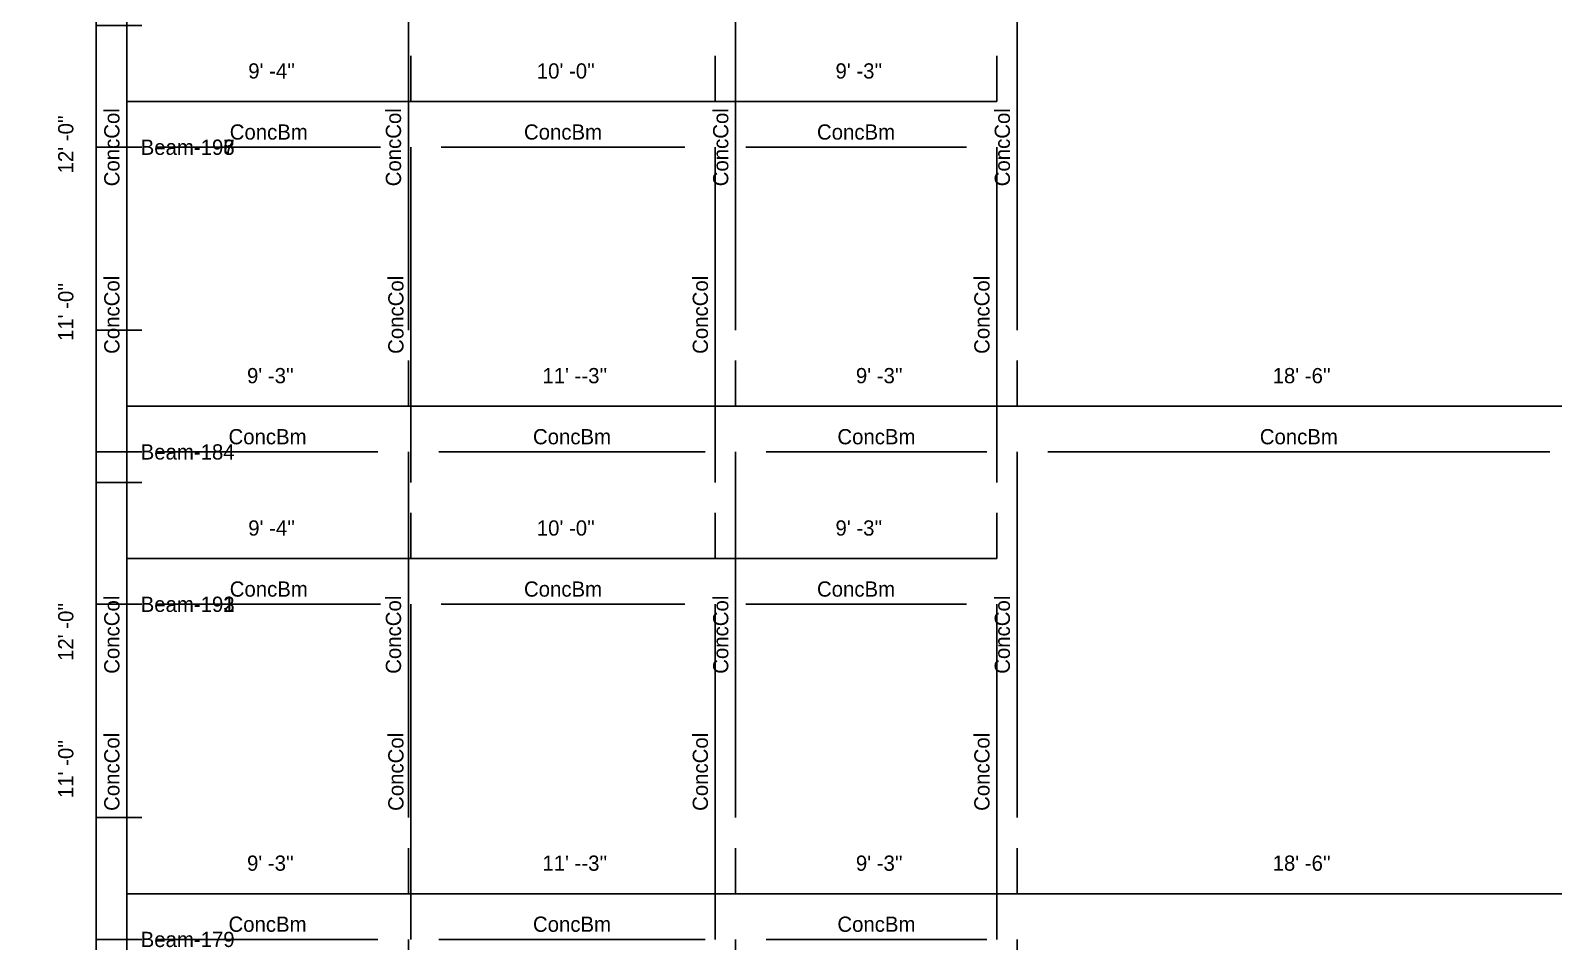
# Model space of a CAD drawing. Extents: x -38 to 2998, y -195 to 11529.
# Drawn here: x -38 to 562, y 6527 to 6886 of the extents above; entities that cross this region are included whole.
import ezdxf
from ezdxf.enums import TextEntityAlignment as Align

# ---------------------------------------------------------------- set-up
doc = ezdxf.new("R2010")
doc.units = 0
doc.header["$MEASUREMENT"] = 0
doc.layers.get('0').update_dxf_attribs({"linetype": 'CONTINUOUS'})
for name, color, linetype in [('CENTERLINES', 7, 'CONTINUOUS'), ('DIMENSIONS', 4, 'CONTINUOUS'), ('TEXT', 5, 'CONTINUOUS')]:
    doc.layers.add(name, color=color, linetype=linetype)
doc.dimstyles.get("Standard").update_dxf_attribs({"dimtxt": 0.18, "dimasz": 0.18, "dimexe": 0.18, "dimexo": 0.0625, "dimgap": 0.09, "dimtad": 0, "dimtih": 1, "dimtoh": 1, "dimdec": 4, "dimzin": 0, "dimtxsty": 'STANDARD', "dimcen": 0.09, "dimazin": 3, "dimtfac": 1, "dimtdec": 4, "dimtofl": 0, "dimtmove": 0, "dimatfit": 3, "dimtolj": 1, "dimtzin": 0})

# ---------------------------------------------------------------- blocks, each defined once
blk = doc.blocks.new('*D7909')
at = {"color": 1, "linetype": 'BYBLOCK'}
for points in [[(-8.29, 6524.29), (-7.23, 6523.23), (-16.77, 6532.77), (-15.71, 6531.71)], [(-8.29, 6380.29), (-7.23, 6379.23), (-16.77, 6388.77), (-15.71, 6387.71)]]:
    blk.add_solid(points, dxfattribs=at)
at = {"layer": 'DIMENSIONS', "color": 9, "linetype": 'BYBLOCK'}
for p, q in [((-12, 6528), (6, 6528)), ((-12, 6384), (6, 6384))]:
    blk.add_line(p, q, dxfattribs=at)
at = {"layer": 'DIMENSIONS', "color": 0, "linetype": 'BYBLOCK'}
blk.add_line((-12, 6384), (-12, 6528), dxfattribs=at)
at = {"layer": 'DIMENSIONS', "color": 0, "linetype": 'BYBLOCK', "insert": (-24, 6456), "char_height": 6, "attachment_point": 5, "rotation": 90}
blk.add_mtext("\\A1; 12' -0''", dxfattribs=at)
blk = doc.blocks.new('*D7910')
at = {"color": 1, "linetype": 'BYBLOCK'}
for points in [[(4.77, 6550.77), (3.71, 6549.71), (-3.71, 6542.29), (-4.77, 6541.23)], [(115.77, 6550.77), (114.71, 6549.71), (107.29, 6542.29), (106.23, 6541.23)]]:
    blk.add_solid(points, dxfattribs=at)
at = {"layer": 'DIMENSIONS', "color": 9, "linetype": 'BYBLOCK'}
for p, q in [((0, 6546), (0, 6564)), ((111, 6546), (111, 6564))]:
    blk.add_line(p, q, dxfattribs=at)
at = {"layer": 'DIMENSIONS', "color": 0, "linetype": 'BYBLOCK'}
blk.add_line((0, 6546), (111, 6546), dxfattribs=at)
at = {"layer": 'DIMENSIONS', "color": 0, "linetype": 'BYBLOCK', "insert": (55.5, 6558), "char_height": 6, "attachment_point": 5}
blk.add_mtext("\\A1; 9' -3''", dxfattribs=at)
blk = doc.blocks.new('*D7911')
at = {"color": 1, "linetype": 'BYBLOCK'}
for points in [[(115.77, 6550.77), (114.71, 6549.71), (107.29, 6542.29), (106.23, 6541.23)], [(244.77, 6550.77), (243.71, 6549.71), (236.29, 6542.29), (235.23, 6541.23)]]:
    blk.add_solid(points, dxfattribs=at)
at = {"layer": 'DIMENSIONS', "color": 9, "linetype": 'BYBLOCK'}
for p, q in [((111, 6546), (111, 6564)), ((240, 6546), (240, 6564))]:
    blk.add_line(p, q, dxfattribs=at)
at = {"layer": 'DIMENSIONS', "color": 0, "linetype": 'BYBLOCK'}
blk.add_line((111, 6546), (240, 6546), dxfattribs=at)
at = {"layer": 'DIMENSIONS', "color": 0, "linetype": 'BYBLOCK', "insert": (175.5, 6558), "char_height": 6, "attachment_point": 5}
blk.add_mtext("\\A1; 11' --3''", dxfattribs=at)
blk = doc.blocks.new('*D7912')
at = {"color": 1, "linetype": 'BYBLOCK'}
for points in [[(244.77, 6550.77), (243.71, 6549.71), (236.29, 6542.29), (235.23, 6541.23)], [(355.77, 6550.77), (354.71, 6549.71), (347.29, 6542.29), (346.23, 6541.23)]]:
    blk.add_solid(points, dxfattribs=at)
at = {"layer": 'DIMENSIONS', "color": 9, "linetype": 'BYBLOCK'}
for p, q in [((240, 6546), (240, 6564)), ((351, 6546), (351, 6564))]:
    blk.add_line(p, q, dxfattribs=at)
at = {"layer": 'DIMENSIONS', "color": 0, "linetype": 'BYBLOCK'}
blk.add_line((240, 6546), (351, 6546), dxfattribs=at)
at = {"layer": 'DIMENSIONS', "color": 0, "linetype": 'BYBLOCK', "insert": (295.5, 6558), "char_height": 6, "attachment_point": 5}
blk.add_mtext("\\A1; 9' -3''", dxfattribs=at)
blk = doc.blocks.new('*D7913')
at = {"color": 1, "linetype": 'BYBLOCK'}
for points in [[(355.77, 6550.77), (354.71, 6549.71), (347.29, 6542.29), (346.23, 6541.23)], [(577.77, 6550.77), (576.71, 6549.71), (569.29, 6542.29), (568.23, 6541.23)]]:
    blk.add_solid(points, dxfattribs=at)
at = {"layer": 'DIMENSIONS', "color": 9, "linetype": 'BYBLOCK'}
for p, q in [((351, 6546), (351, 6564)), ((573, 6546), (573, 6564))]:
    blk.add_line(p, q, dxfattribs=at)
at = {"layer": 'DIMENSIONS', "color": 0, "linetype": 'BYBLOCK'}
blk.add_line((351, 6546), (573, 6546), dxfattribs=at)
at = {"layer": 'DIMENSIONS', "color": 0, "linetype": 'BYBLOCK', "insert": (462, 6558), "char_height": 6, "attachment_point": 5}
blk.add_mtext("\\A1; 18' -6''", dxfattribs=at)
blk = doc.blocks.new('*D7925')
at = {"color": 1, "linetype": 'BYBLOCK'}
for points in [[(-8.29, 6716.29), (-7.23, 6715.23), (-16.77, 6724.77), (-15.71, 6723.71)], [(-8.29, 6572.29), (-7.23, 6571.23), (-16.77, 6580.77), (-15.71, 6579.71)]]:
    blk.add_solid(points, dxfattribs=at)
at = {"layer": 'DIMENSIONS', "color": 9, "linetype": 'BYBLOCK'}
for p, q in [((-12, 6720), (6, 6720)), ((-12, 6576), (6, 6576))]:
    blk.add_line(p, q, dxfattribs=at)
at = {"layer": 'DIMENSIONS', "color": 0, "linetype": 'BYBLOCK'}
blk.add_line((-12, 6576), (-12, 6720), dxfattribs=at)
at = {"layer": 'DIMENSIONS', "color": 0, "linetype": 'BYBLOCK', "insert": (-24, 6648), "char_height": 6, "attachment_point": 5, "rotation": 90}
blk.add_mtext("\\A1; 12' -0''", dxfattribs=at)
blk = doc.blocks.new('*D7926')
at = {"color": 1, "linetype": 'BYBLOCK'}
for points in [[(4.77, 6742.77), (3.71, 6741.71), (-3.71, 6734.29), (-4.77, 6733.23)], [(115.77, 6742.77), (114.71, 6741.71), (107.29, 6734.29), (106.23, 6733.23)]]:
    blk.add_solid(points, dxfattribs=at)
at = {"layer": 'DIMENSIONS', "color": 9, "linetype": 'BYBLOCK'}
for p, q in [((0, 6738), (0, 6756)), ((111, 6738), (111, 6756))]:
    blk.add_line(p, q, dxfattribs=at)
at = {"layer": 'DIMENSIONS', "color": 0, "linetype": 'BYBLOCK'}
blk.add_line((0, 6738), (111, 6738), dxfattribs=at)
at = {"layer": 'DIMENSIONS', "color": 0, "linetype": 'BYBLOCK', "insert": (55.5, 6750), "char_height": 6, "attachment_point": 5}
blk.add_mtext("\\A1; 9' -3''", dxfattribs=at)
blk = doc.blocks.new('*D7927')
at = {"color": 1, "linetype": 'BYBLOCK'}
for points in [[(115.77, 6742.77), (114.71, 6741.71), (107.29, 6734.29), (106.23, 6733.23)], [(244.77, 6742.77), (243.71, 6741.71), (236.29, 6734.29), (235.23, 6733.23)]]:
    blk.add_solid(points, dxfattribs=at)
at = {"layer": 'DIMENSIONS', "color": 9, "linetype": 'BYBLOCK'}
for p, q in [((111, 6738), (111, 6756)), ((240, 6738), (240, 6756))]:
    blk.add_line(p, q, dxfattribs=at)
at = {"layer": 'DIMENSIONS', "color": 0, "linetype": 'BYBLOCK'}
blk.add_line((111, 6738), (240, 6738), dxfattribs=at)
at = {"layer": 'DIMENSIONS', "color": 0, "linetype": 'BYBLOCK', "insert": (175.5, 6750), "char_height": 6, "attachment_point": 5}
blk.add_mtext("\\A1; 11' --3''", dxfattribs=at)
blk = doc.blocks.new('*D7928')
at = {"color": 1, "linetype": 'BYBLOCK'}
for points in [[(244.77, 6742.77), (243.71, 6741.71), (236.29, 6734.29), (235.23, 6733.23)], [(355.77, 6742.77), (354.71, 6741.71), (347.29, 6734.29), (346.23, 6733.23)]]:
    blk.add_solid(points, dxfattribs=at)
at = {"layer": 'DIMENSIONS', "color": 9, "linetype": 'BYBLOCK'}
for p, q in [((240, 6738), (240, 6756)), ((351, 6738), (351, 6756))]:
    blk.add_line(p, q, dxfattribs=at)
at = {"layer": 'DIMENSIONS', "color": 0, "linetype": 'BYBLOCK'}
blk.add_line((240, 6738), (351, 6738), dxfattribs=at)
at = {"layer": 'DIMENSIONS', "color": 0, "linetype": 'BYBLOCK', "insert": (295.5, 6750), "char_height": 6, "attachment_point": 5}
blk.add_mtext("\\A1; 9' -3''", dxfattribs=at)
blk = doc.blocks.new('*D7929')
at = {"color": 1, "linetype": 'BYBLOCK'}
for points in [[(355.77, 6742.77), (354.71, 6741.71), (347.29, 6734.29), (346.23, 6733.23)], [(577.77, 6742.77), (576.71, 6741.71), (569.29, 6734.29), (568.23, 6733.23)]]:
    blk.add_solid(points, dxfattribs=at)
at = {"layer": 'DIMENSIONS', "color": 9, "linetype": 'BYBLOCK'}
for p, q in [((351, 6738), (351, 6756)), ((573, 6738), (573, 6756))]:
    blk.add_line(p, q, dxfattribs=at)
at = {"layer": 'DIMENSIONS', "color": 0, "linetype": 'BYBLOCK'}
blk.add_line((351, 6738), (573, 6738), dxfattribs=at)
at = {"layer": 'DIMENSIONS', "color": 0, "linetype": 'BYBLOCK', "insert": (462, 6750), "char_height": 6, "attachment_point": 5}
blk.add_mtext("\\A1; 18' -6''", dxfattribs=at)
blk = doc.blocks.new('*D7941')
at = {"color": 1, "linetype": 'BYBLOCK'}
for points in [[(-8.29, 6908.29), (-7.23, 6907.23), (-16.77, 6916.77), (-15.71, 6915.71)], [(-8.29, 6764.29), (-7.23, 6763.23), (-16.77, 6772.77), (-15.71, 6771.71)]]:
    blk.add_solid(points, dxfattribs=at)
at = {"layer": 'DIMENSIONS', "color": 9, "linetype": 'BYBLOCK'}
for p, q in [((-12, 6912), (6, 6912)), ((-12, 6768), (6, 6768))]:
    blk.add_line(p, q, dxfattribs=at)
at = {"layer": 'DIMENSIONS', "color": 0, "linetype": 'BYBLOCK'}
blk.add_line((-12, 6768), (-12, 6912), dxfattribs=at)
at = {"layer": 'DIMENSIONS', "color": 0, "linetype": 'BYBLOCK', "insert": (-24, 6840), "char_height": 6, "attachment_point": 5, "rotation": 90}
blk.add_mtext("\\A1; 12' -0''", dxfattribs=at)
blk = doc.blocks.new('*D8415')
at = {"color": 1, "linetype": 'BYBLOCK'}
for points in [[(-8.29, 6656.29), (-7.23, 6655.23), (-16.77, 6664.77), (-15.71, 6663.71)], [(-8.29, 6524.29), (-7.23, 6523.23), (-16.77, 6532.77), (-15.71, 6531.71)]]:
    blk.add_solid(points, dxfattribs=at)
at = {"layer": 'DIMENSIONS', "color": 9, "linetype": 'BYBLOCK'}
for p, q in [((-12, 6660), (6, 6660)), ((-12, 6528), (6, 6528))]:
    blk.add_line(p, q, dxfattribs=at)
at = {"layer": 'DIMENSIONS', "color": 0, "linetype": 'BYBLOCK'}
blk.add_line((-12, 6528), (-12, 6660), dxfattribs=at)
at = {"layer": 'DIMENSIONS', "color": 0, "linetype": 'BYBLOCK', "insert": (-24, 6594), "char_height": 6, "attachment_point": 5, "rotation": 90}
blk.add_mtext("\\A1; 11' -0''", dxfattribs=at)
blk = doc.blocks.new('*D8416')
at = {"color": 1, "linetype": 'BYBLOCK'}
for points in [[(4.77, 6682.77), (3.71, 6681.71), (-3.71, 6674.29), (-4.77, 6673.23)], [(116.73, 6682.77), (115.67, 6681.71), (108.25, 6674.29), (107.19, 6673.23)]]:
    blk.add_solid(points, dxfattribs=at)
at = {"layer": 'DIMENSIONS', "color": 9, "linetype": 'BYBLOCK'}
for p, q in [((0, 6678), (0, 6696)), ((111.96, 6678), (111.96, 6696))]:
    blk.add_line(p, q, dxfattribs=at)
at = {"layer": 'DIMENSIONS', "color": 0, "linetype": 'BYBLOCK'}
blk.add_line((0, 6678), (111.96, 6678), dxfattribs=at)
at = {"layer": 'DIMENSIONS', "color": 0, "linetype": 'BYBLOCK', "insert": (55.98, 6690), "char_height": 6, "attachment_point": 5}
blk.add_mtext("\\A1; 9' -4''", dxfattribs=at)
blk = doc.blocks.new('*D8417')
at = {"color": 1, "linetype": 'BYBLOCK'}
for points in [[(116.73, 6682.77), (115.67, 6681.71), (108.25, 6674.29), (107.19, 6673.23)], [(236.73, 6682.77), (235.67, 6681.71), (228.25, 6674.29), (227.19, 6673.23)]]:
    blk.add_solid(points, dxfattribs=at)
at = {"layer": 'DIMENSIONS', "color": 9, "linetype": 'BYBLOCK'}
for p, q in [((111.96, 6678), (111.96, 6696)), ((231.96, 6678), (231.96, 6696))]:
    blk.add_line(p, q, dxfattribs=at)
at = {"layer": 'DIMENSIONS', "color": 0, "linetype": 'BYBLOCK'}
blk.add_line((111.96, 6678), (231.96, 6678), dxfattribs=at)
at = {"layer": 'DIMENSIONS', "color": 0, "linetype": 'BYBLOCK', "insert": (171.96, 6690), "char_height": 6, "attachment_point": 5}
blk.add_mtext("\\A1; 10' -0''", dxfattribs=at)
blk = doc.blocks.new('*D8418')
at = {"color": 1, "linetype": 'BYBLOCK'}
for points in [[(236.73, 6682.77), (235.67, 6681.71), (228.25, 6674.29), (227.19, 6673.23)], [(347.73, 6682.77), (346.67, 6681.71), (339.25, 6674.29), (338.19, 6673.23)]]:
    blk.add_solid(points, dxfattribs=at)
at = {"layer": 'DIMENSIONS', "color": 9, "linetype": 'BYBLOCK'}
for p, q in [((231.96, 6678), (231.96, 6696)), ((342.96, 6678), (342.96, 6696))]:
    blk.add_line(p, q, dxfattribs=at)
at = {"layer": 'DIMENSIONS', "color": 0, "linetype": 'BYBLOCK'}
blk.add_line((231.96, 6678), (342.96, 6678), dxfattribs=at)
at = {"layer": 'DIMENSIONS', "color": 0, "linetype": 'BYBLOCK', "insert": (287.46, 6690), "char_height": 6, "attachment_point": 5}
blk.add_mtext("\\A1; 9' -3''", dxfattribs=at)
blk = doc.blocks.new('*D8419')
at = {"color": 1, "linetype": 'BYBLOCK'}
for points in [[(-8.29, 6836.29), (-7.23, 6835.23), (-16.77, 6844.77), (-15.71, 6843.71)], [(-8.29, 6704.29), (-7.23, 6703.23), (-16.77, 6712.77), (-15.71, 6711.71)]]:
    blk.add_solid(points, dxfattribs=at)
at = {"layer": 'DIMENSIONS', "color": 9, "linetype": 'BYBLOCK'}
for p, q in [((-12, 6840), (6, 6840)), ((-12, 6708), (6, 6708))]:
    blk.add_line(p, q, dxfattribs=at)
at = {"layer": 'DIMENSIONS', "color": 0, "linetype": 'BYBLOCK'}
blk.add_line((-12, 6708), (-12, 6840), dxfattribs=at)
at = {"layer": 'DIMENSIONS', "color": 0, "linetype": 'BYBLOCK', "insert": (-24, 6774), "char_height": 6, "attachment_point": 5, "rotation": 90}
blk.add_mtext("\\A1; 11' -0''", dxfattribs=at)
blk = doc.blocks.new('*D8420')
at = {"color": 1, "linetype": 'BYBLOCK'}
for points in [[(4.77, 6862.77), (3.71, 6861.71), (-3.71, 6854.29), (-4.77, 6853.23)], [(116.73, 6862.77), (115.67, 6861.71), (108.25, 6854.29), (107.19, 6853.23)]]:
    blk.add_solid(points, dxfattribs=at)
at = {"layer": 'DIMENSIONS', "color": 9, "linetype": 'BYBLOCK'}
for p, q in [((0, 6858), (0, 6876)), ((111.96, 6858), (111.96, 6876))]:
    blk.add_line(p, q, dxfattribs=at)
at = {"layer": 'DIMENSIONS', "color": 0, "linetype": 'BYBLOCK'}
blk.add_line((0, 6858), (111.96, 6858), dxfattribs=at)
at = {"layer": 'DIMENSIONS', "color": 0, "linetype": 'BYBLOCK', "insert": (55.98, 6870), "char_height": 6, "attachment_point": 5}
blk.add_mtext("\\A1; 9' -4''", dxfattribs=at)
blk = doc.blocks.new('*D8421')
at = {"color": 1, "linetype": 'BYBLOCK'}
for points in [[(116.73, 6862.77), (115.67, 6861.71), (108.25, 6854.29), (107.19, 6853.23)], [(236.73, 6862.77), (235.67, 6861.71), (228.25, 6854.29), (227.19, 6853.23)]]:
    blk.add_solid(points, dxfattribs=at)
at = {"layer": 'DIMENSIONS', "color": 9, "linetype": 'BYBLOCK'}
for p, q in [((111.96, 6858), (111.96, 6876)), ((231.96, 6858), (231.96, 6876))]:
    blk.add_line(p, q, dxfattribs=at)
at = {"layer": 'DIMENSIONS', "color": 0, "linetype": 'BYBLOCK'}
blk.add_line((111.96, 6858), (231.96, 6858), dxfattribs=at)
at = {"layer": 'DIMENSIONS', "color": 0, "linetype": 'BYBLOCK', "insert": (171.96, 6870), "char_height": 6, "attachment_point": 5}
blk.add_mtext("\\A1; 10' -0''", dxfattribs=at)
blk = doc.blocks.new('*D8422')
at = {"color": 1, "linetype": 'BYBLOCK'}
for points in [[(236.73, 6862.77), (235.67, 6861.71), (228.25, 6854.29), (227.19, 6853.23)], [(347.73, 6862.77), (346.67, 6861.71), (339.25, 6854.29), (338.19, 6853.23)]]:
    blk.add_solid(points, dxfattribs=at)
at = {"layer": 'DIMENSIONS', "color": 9, "linetype": 'BYBLOCK'}
for p, q in [((231.96, 6858), (231.96, 6876)), ((342.96, 6858), (342.96, 6876))]:
    blk.add_line(p, q, dxfattribs=at)
at = {"layer": 'DIMENSIONS', "color": 0, "linetype": 'BYBLOCK'}
blk.add_line((231.96, 6858), (342.96, 6858), dxfattribs=at)
at = {"layer": 'DIMENSIONS', "color": 0, "linetype": 'BYBLOCK', "insert": (287.46, 6870), "char_height": 6, "attachment_point": 5}
blk.add_mtext("\\A1; 9' -3''", dxfattribs=at)
blk = doc.blocks.new('*D8423')
at = {"color": 1, "linetype": 'BYBLOCK'}
for points in [[(-8.29, 7016.29), (-7.23, 7015.23), (-16.77, 7024.77), (-15.71, 7023.71)], [(-8.29, 6884.29), (-7.23, 6883.23), (-16.77, 6892.77), (-15.71, 6891.71)]]:
    blk.add_solid(points, dxfattribs=at)
at = {"layer": 'DIMENSIONS', "color": 9, "linetype": 'BYBLOCK'}
for p, q in [((-12, 7020), (6, 7020)), ((-12, 6888), (6, 6888))]:
    blk.add_line(p, q, dxfattribs=at)
at = {"layer": 'DIMENSIONS', "color": 0, "linetype": 'BYBLOCK'}
blk.add_line((-12, 6888), (-12, 7020), dxfattribs=at)
at = {"layer": 'DIMENSIONS', "color": 0, "linetype": 'BYBLOCK', "insert": (-24, 6954), "char_height": 6, "attachment_point": 5, "rotation": 90}
blk.add_mtext("\\A1; 11' -0''", dxfattribs=at)
blk = doc.blocks.new('*D8885')
at = {"color": 1, "linetype": 'BYBLOCK'}
for points in [[(-8.29, 6656.29), (-7.23, 6655.23), (-16.77, 6664.77), (-15.71, 6663.71)], [(-8.29, 6524.29), (-7.23, 6523.23), (-16.77, 6532.77), (-15.71, 6531.71)]]:
    blk.add_solid(points, dxfattribs=at)
at = {"layer": 'DIMENSIONS', "color": 9, "linetype": 'BYBLOCK'}
for p, q in [((-12, 6660), (6, 6660)), ((-12, 6528), (6, 6528))]:
    blk.add_line(p, q, dxfattribs=at)
at = {"layer": 'DIMENSIONS', "color": 0, "linetype": 'BYBLOCK'}
blk.add_line((-12, 6528), (-12, 6660), dxfattribs=at)
at = {"layer": 'DIMENSIONS', "color": 0, "linetype": 'BYBLOCK', "insert": (-24, 6594), "char_height": 6, "attachment_point": 5, "rotation": 90}
blk.add_mtext("\\A1; 11' -0''", dxfattribs=at)
blk = doc.blocks.new('*D8886')
at = {"color": 1, "linetype": 'BYBLOCK'}
for points in [[(4.77, 6682.77), (3.71, 6681.71), (-3.71, 6674.29), (-4.77, 6673.23)], [(116.73, 6682.77), (115.67, 6681.71), (108.25, 6674.29), (107.19, 6673.23)]]:
    blk.add_solid(points, dxfattribs=at)
at = {"layer": 'DIMENSIONS', "color": 9, "linetype": 'BYBLOCK'}
for p, q in [((0, 6678), (0, 6696)), ((111.96, 6678), (111.96, 6696))]:
    blk.add_line(p, q, dxfattribs=at)
at = {"layer": 'DIMENSIONS', "color": 0, "linetype": 'BYBLOCK'}
blk.add_line((0, 6678), (111.96, 6678), dxfattribs=at)
at = {"layer": 'DIMENSIONS', "color": 0, "linetype": 'BYBLOCK', "insert": (55.98, 6690), "char_height": 6, "attachment_point": 5}
blk.add_mtext("\\A1; 9' -4''", dxfattribs=at)
blk = doc.blocks.new('*D8887')
at = {"color": 1, "linetype": 'BYBLOCK'}
for points in [[(116.73, 6682.77), (115.67, 6681.71), (108.25, 6674.29), (107.19, 6673.23)], [(236.73, 6682.77), (235.67, 6681.71), (228.25, 6674.29), (227.19, 6673.23)]]:
    blk.add_solid(points, dxfattribs=at)
at = {"layer": 'DIMENSIONS', "color": 9, "linetype": 'BYBLOCK'}
for p, q in [((111.96, 6678), (111.96, 6696)), ((231.96, 6678), (231.96, 6696))]:
    blk.add_line(p, q, dxfattribs=at)
at = {"layer": 'DIMENSIONS', "color": 0, "linetype": 'BYBLOCK'}
blk.add_line((111.96, 6678), (231.96, 6678), dxfattribs=at)
at = {"layer": 'DIMENSIONS', "color": 0, "linetype": 'BYBLOCK', "insert": (171.96, 6690), "char_height": 6, "attachment_point": 5}
blk.add_mtext("\\A1; 10' -0''", dxfattribs=at)
blk = doc.blocks.new('*D8888')
at = {"color": 1, "linetype": 'BYBLOCK'}
for points in [[(236.73, 6682.77), (235.67, 6681.71), (228.25, 6674.29), (227.19, 6673.23)], [(347.73, 6682.77), (346.67, 6681.71), (339.25, 6674.29), (338.19, 6673.23)]]:
    blk.add_solid(points, dxfattribs=at)
at = {"layer": 'DIMENSIONS', "color": 9, "linetype": 'BYBLOCK'}
for p, q in [((231.96, 6678), (231.96, 6696)), ((342.96, 6678), (342.96, 6696))]:
    blk.add_line(p, q, dxfattribs=at)
at = {"layer": 'DIMENSIONS', "color": 0, "linetype": 'BYBLOCK'}
blk.add_line((231.96, 6678), (342.96, 6678), dxfattribs=at)
at = {"layer": 'DIMENSIONS', "color": 0, "linetype": 'BYBLOCK', "insert": (287.46, 6690), "char_height": 6, "attachment_point": 5}
blk.add_mtext("\\A1; 9' -3''", dxfattribs=at)
blk = doc.blocks.new('*D8889')
at = {"color": 1, "linetype": 'BYBLOCK'}
for points in [[(-8.29, 6836.29), (-7.23, 6835.23), (-16.77, 6844.77), (-15.71, 6843.71)], [(-8.29, 6704.29), (-7.23, 6703.23), (-16.77, 6712.77), (-15.71, 6711.71)]]:
    blk.add_solid(points, dxfattribs=at)
at = {"layer": 'DIMENSIONS', "color": 9, "linetype": 'BYBLOCK'}
for p, q in [((-12, 6840), (6, 6840)), ((-12, 6708), (6, 6708))]:
    blk.add_line(p, q, dxfattribs=at)
at = {"layer": 'DIMENSIONS', "color": 0, "linetype": 'BYBLOCK'}
blk.add_line((-12, 6708), (-12, 6840), dxfattribs=at)
at = {"layer": 'DIMENSIONS', "color": 0, "linetype": 'BYBLOCK', "insert": (-24, 6774), "char_height": 6, "attachment_point": 5, "rotation": 90}
blk.add_mtext("\\A1; 11' -0''", dxfattribs=at)
blk = doc.blocks.new('*D8890')
at = {"color": 1, "linetype": 'BYBLOCK'}
for points in [[(4.77, 6862.77), (3.71, 6861.71), (-3.71, 6854.29), (-4.77, 6853.23)], [(116.73, 6862.77), (115.67, 6861.71), (108.25, 6854.29), (107.19, 6853.23)]]:
    blk.add_solid(points, dxfattribs=at)
at = {"layer": 'DIMENSIONS', "color": 9, "linetype": 'BYBLOCK'}
for p, q in [((0, 6858), (0, 6876)), ((111.96, 6858), (111.96, 6876))]:
    blk.add_line(p, q, dxfattribs=at)
at = {"layer": 'DIMENSIONS', "color": 0, "linetype": 'BYBLOCK'}
blk.add_line((0, 6858), (111.96, 6858), dxfattribs=at)
at = {"layer": 'DIMENSIONS', "color": 0, "linetype": 'BYBLOCK', "insert": (55.98, 6870), "char_height": 6, "attachment_point": 5}
blk.add_mtext("\\A1; 9' -4''", dxfattribs=at)
blk = doc.blocks.new('*D8891')
at = {"color": 1, "linetype": 'BYBLOCK'}
for points in [[(116.73, 6862.77), (115.67, 6861.71), (108.25, 6854.29), (107.19, 6853.23)], [(236.73, 6862.77), (235.67, 6861.71), (228.25, 6854.29), (227.19, 6853.23)]]:
    blk.add_solid(points, dxfattribs=at)
at = {"layer": 'DIMENSIONS', "color": 9, "linetype": 'BYBLOCK'}
for p, q in [((111.96, 6858), (111.96, 6876)), ((231.96, 6858), (231.96, 6876))]:
    blk.add_line(p, q, dxfattribs=at)
at = {"layer": 'DIMENSIONS', "color": 0, "linetype": 'BYBLOCK'}
blk.add_line((111.96, 6858), (231.96, 6858), dxfattribs=at)
at = {"layer": 'DIMENSIONS', "color": 0, "linetype": 'BYBLOCK', "insert": (171.96, 6870), "char_height": 6, "attachment_point": 5}
blk.add_mtext("\\A1; 10' -0''", dxfattribs=at)
blk = doc.blocks.new('*D8892')
at = {"color": 1, "linetype": 'BYBLOCK'}
for points in [[(236.73, 6862.77), (235.67, 6861.71), (228.25, 6854.29), (227.19, 6853.23)], [(347.73, 6862.77), (346.67, 6861.71), (339.25, 6854.29), (338.19, 6853.23)]]:
    blk.add_solid(points, dxfattribs=at)
at = {"layer": 'DIMENSIONS', "color": 9, "linetype": 'BYBLOCK'}
for p, q in [((231.96, 6858), (231.96, 6876)), ((342.96, 6858), (342.96, 6876))]:
    blk.add_line(p, q, dxfattribs=at)
at = {"layer": 'DIMENSIONS', "color": 0, "linetype": 'BYBLOCK'}
blk.add_line((231.96, 6858), (342.96, 6858), dxfattribs=at)
at = {"layer": 'DIMENSIONS', "color": 0, "linetype": 'BYBLOCK', "insert": (287.46, 6870), "char_height": 6, "attachment_point": 5}
blk.add_mtext("\\A1; 9' -3''", dxfattribs=at)
blk = doc.blocks.new('*D8893')
at = {"color": 1, "linetype": 'BYBLOCK'}
for points in [[(-8.29, 7016.29), (-7.23, 7015.23), (-16.77, 7024.77), (-15.71, 7023.71)], [(-8.29, 6884.29), (-7.23, 6883.23), (-16.77, 6892.77), (-15.71, 6891.71)]]:
    blk.add_solid(points, dxfattribs=at)
at = {"layer": 'DIMENSIONS', "color": 9, "linetype": 'BYBLOCK'}
for p, q in [((-12, 7020), (6, 7020)), ((-12, 6888), (6, 6888))]:
    blk.add_line(p, q, dxfattribs=at)
at = {"layer": 'DIMENSIONS', "color": 0, "linetype": 'BYBLOCK'}
blk.add_line((-12, 6888), (-12, 7020), dxfattribs=at)
at = {"layer": 'DIMENSIONS', "color": 0, "linetype": 'BYBLOCK', "insert": (-24, 6954), "char_height": 6, "attachment_point": 5, "rotation": 90}
blk.add_mtext("\\A1; 11' -0''", dxfattribs=at)
blk = doc.blocks.new('*D9355')
at = {"color": 1, "linetype": 'BYBLOCK'}
for points in [[(-8.29, 6656.29), (-7.23, 6655.23), (-16.77, 6664.77), (-15.71, 6663.71)], [(-8.29, 6524.29), (-7.23, 6523.23), (-16.77, 6532.77), (-15.71, 6531.71)]]:
    blk.add_solid(points, dxfattribs=at)
at = {"layer": 'DIMENSIONS', "color": 9, "linetype": 'BYBLOCK'}
for p, q in [((-12, 6660), (6, 6660)), ((-12, 6528), (6, 6528))]:
    blk.add_line(p, q, dxfattribs=at)
at = {"layer": 'DIMENSIONS', "color": 0, "linetype": 'BYBLOCK'}
blk.add_line((-12, 6528), (-12, 6660), dxfattribs=at)
at = {"layer": 'DIMENSIONS', "color": 0, "linetype": 'BYBLOCK', "insert": (-24, 6594), "char_height": 6, "attachment_point": 5, "rotation": 90}
blk.add_mtext("\\A1; 11' -0''", dxfattribs=at)
blk = doc.blocks.new('*D9356')
at = {"color": 1, "linetype": 'BYBLOCK'}
for points in [[(4.77, 6682.77), (3.71, 6681.71), (-3.71, 6674.29), (-4.77, 6673.23)], [(116.73, 6682.77), (115.67, 6681.71), (108.25, 6674.29), (107.19, 6673.23)]]:
    blk.add_solid(points, dxfattribs=at)
at = {"layer": 'DIMENSIONS', "color": 9, "linetype": 'BYBLOCK'}
for p, q in [((0, 6678), (0, 6696)), ((111.96, 6678), (111.96, 6696))]:
    blk.add_line(p, q, dxfattribs=at)
at = {"layer": 'DIMENSIONS', "color": 0, "linetype": 'BYBLOCK'}
blk.add_line((0, 6678), (111.96, 6678), dxfattribs=at)
at = {"layer": 'DIMENSIONS', "color": 0, "linetype": 'BYBLOCK', "insert": (55.98, 6690), "char_height": 6, "attachment_point": 5}
blk.add_mtext("\\A1; 9' -4''", dxfattribs=at)
blk = doc.blocks.new('*D9357')
at = {"color": 1, "linetype": 'BYBLOCK'}
for points in [[(116.73, 6682.77), (115.67, 6681.71), (108.25, 6674.29), (107.19, 6673.23)], [(236.73, 6682.77), (235.67, 6681.71), (228.25, 6674.29), (227.19, 6673.23)]]:
    blk.add_solid(points, dxfattribs=at)
at = {"layer": 'DIMENSIONS', "color": 9, "linetype": 'BYBLOCK'}
for p, q in [((111.96, 6678), (111.96, 6696)), ((231.96, 6678), (231.96, 6696))]:
    blk.add_line(p, q, dxfattribs=at)
at = {"layer": 'DIMENSIONS', "color": 0, "linetype": 'BYBLOCK'}
blk.add_line((111.96, 6678), (231.96, 6678), dxfattribs=at)
at = {"layer": 'DIMENSIONS', "color": 0, "linetype": 'BYBLOCK', "insert": (171.96, 6690), "char_height": 6, "attachment_point": 5}
blk.add_mtext("\\A1; 10' -0''", dxfattribs=at)
blk = doc.blocks.new('*D9358')
at = {"color": 1, "linetype": 'BYBLOCK'}
for points in [[(236.73, 6682.77), (235.67, 6681.71), (228.25, 6674.29), (227.19, 6673.23)], [(347.73, 6682.77), (346.67, 6681.71), (339.25, 6674.29), (338.19, 6673.23)]]:
    blk.add_solid(points, dxfattribs=at)
at = {"layer": 'DIMENSIONS', "color": 9, "linetype": 'BYBLOCK'}
for p, q in [((231.96, 6678), (231.96, 6696)), ((342.96, 6678), (342.96, 6696))]:
    blk.add_line(p, q, dxfattribs=at)
at = {"layer": 'DIMENSIONS', "color": 0, "linetype": 'BYBLOCK'}
blk.add_line((231.96, 6678), (342.96, 6678), dxfattribs=at)
at = {"layer": 'DIMENSIONS', "color": 0, "linetype": 'BYBLOCK', "insert": (287.46, 6690), "char_height": 6, "attachment_point": 5}
blk.add_mtext("\\A1; 9' -3''", dxfattribs=at)
blk = doc.blocks.new('*D9359')
at = {"color": 1, "linetype": 'BYBLOCK'}
for points in [[(-8.29, 6836.29), (-7.23, 6835.23), (-16.77, 6844.77), (-15.71, 6843.71)], [(-8.29, 6704.29), (-7.23, 6703.23), (-16.77, 6712.77), (-15.71, 6711.71)]]:
    blk.add_solid(points, dxfattribs=at)
at = {"layer": 'DIMENSIONS', "color": 9, "linetype": 'BYBLOCK'}
for p, q in [((-12, 6840), (6, 6840)), ((-12, 6708), (6, 6708))]:
    blk.add_line(p, q, dxfattribs=at)
at = {"layer": 'DIMENSIONS', "color": 0, "linetype": 'BYBLOCK'}
blk.add_line((-12, 6708), (-12, 6840), dxfattribs=at)
at = {"layer": 'DIMENSIONS', "color": 0, "linetype": 'BYBLOCK', "insert": (-24, 6774), "char_height": 6, "attachment_point": 5, "rotation": 90}
blk.add_mtext("\\A1; 11' -0''", dxfattribs=at)
blk = doc.blocks.new('*D9360')
at = {"color": 1, "linetype": 'BYBLOCK'}
for points in [[(4.77, 6862.77), (3.71, 6861.71), (-3.71, 6854.29), (-4.77, 6853.23)], [(116.73, 6862.77), (115.67, 6861.71), (108.25, 6854.29), (107.19, 6853.23)]]:
    blk.add_solid(points, dxfattribs=at)
at = {"layer": 'DIMENSIONS', "color": 9, "linetype": 'BYBLOCK'}
for p, q in [((0, 6858), (0, 6876)), ((111.96, 6858), (111.96, 6876))]:
    blk.add_line(p, q, dxfattribs=at)
at = {"layer": 'DIMENSIONS', "color": 0, "linetype": 'BYBLOCK'}
blk.add_line((0, 6858), (111.96, 6858), dxfattribs=at)
at = {"layer": 'DIMENSIONS', "color": 0, "linetype": 'BYBLOCK', "insert": (55.98, 6870), "char_height": 6, "attachment_point": 5}
blk.add_mtext("\\A1; 9' -4''", dxfattribs=at)
blk = doc.blocks.new('*D9361')
at = {"color": 1, "linetype": 'BYBLOCK'}
for points in [[(116.73, 6862.77), (115.67, 6861.71), (108.25, 6854.29), (107.19, 6853.23)], [(236.73, 6862.77), (235.67, 6861.71), (228.25, 6854.29), (227.19, 6853.23)]]:
    blk.add_solid(points, dxfattribs=at)
at = {"layer": 'DIMENSIONS', "color": 9, "linetype": 'BYBLOCK'}
for p, q in [((111.96, 6858), (111.96, 6876)), ((231.96, 6858), (231.96, 6876))]:
    blk.add_line(p, q, dxfattribs=at)
at = {"layer": 'DIMENSIONS', "color": 0, "linetype": 'BYBLOCK'}
blk.add_line((111.96, 6858), (231.96, 6858), dxfattribs=at)
at = {"layer": 'DIMENSIONS', "color": 0, "linetype": 'BYBLOCK', "insert": (171.96, 6870), "char_height": 6, "attachment_point": 5}
blk.add_mtext("\\A1; 10' -0''", dxfattribs=at)
blk = doc.blocks.new('*D9362')
at = {"color": 1, "linetype": 'BYBLOCK'}
for points in [[(236.73, 6862.77), (235.67, 6861.71), (228.25, 6854.29), (227.19, 6853.23)], [(347.73, 6862.77), (346.67, 6861.71), (339.25, 6854.29), (338.19, 6853.23)]]:
    blk.add_solid(points, dxfattribs=at)
at = {"layer": 'DIMENSIONS', "color": 9, "linetype": 'BYBLOCK'}
for p, q in [((231.96, 6858), (231.96, 6876)), ((342.96, 6858), (342.96, 6876))]:
    blk.add_line(p, q, dxfattribs=at)
at = {"layer": 'DIMENSIONS', "color": 0, "linetype": 'BYBLOCK'}
blk.add_line((231.96, 6858), (342.96, 6858), dxfattribs=at)
at = {"layer": 'DIMENSIONS', "color": 0, "linetype": 'BYBLOCK', "insert": (287.46, 6870), "char_height": 6, "attachment_point": 5}
blk.add_mtext("\\A1; 9' -3''", dxfattribs=at)
blk = doc.blocks.new('*D9363')
at = {"color": 1, "linetype": 'BYBLOCK'}
for points in [[(-8.29, 7016.29), (-7.23, 7015.23), (-16.77, 7024.77), (-15.71, 7023.71)], [(-8.29, 6884.29), (-7.23, 6883.23), (-16.77, 6892.77), (-15.71, 6891.71)]]:
    blk.add_solid(points, dxfattribs=at)
at = {"layer": 'DIMENSIONS', "color": 9, "linetype": 'BYBLOCK'}
for p, q in [((-12, 7020), (6, 7020)), ((-12, 6888), (6, 6888))]:
    blk.add_line(p, q, dxfattribs=at)
at = {"layer": 'DIMENSIONS', "color": 0, "linetype": 'BYBLOCK'}
blk.add_line((-12, 6888), (-12, 7020), dxfattribs=at)
at = {"layer": 'DIMENSIONS', "color": 0, "linetype": 'BYBLOCK', "insert": (-24, 6954), "char_height": 6, "attachment_point": 5, "rotation": 90}
blk.add_mtext("\\A1; 11' -0''", dxfattribs=at)

msp = doc.modelspace()

# ---------------------------------------------------------------- linework, layer by layer
at = {"layer": 'CENTERLINES', "color": 0, "linetype": 'CONTINUOUS'}
for p, q in [((0, 6768), (0, 6912)), ((111, 6768), (111, 6912)), ((240, 6768), (240, 6912)), ((351, 6768), (351, 6912)), ((0, 6708), (0, 6840)), ((0, 6708), (0, 6840)), ((0, 6708), (0, 6840)), ((12, 6840), (99.96, 6840)), ((12, 6840), (99.96, 6840)), ((12, 6840), (99.96, 6840)), ((111.96, 6708), (111.96, 6840)), ((111.96, 6708), (111.96, 6840)), ((111.96, 6708), (111.96, 6840)), ((123.96, 6840), (219.96, 6840)), ((123.96, 6840), (219.96, 6840)), ((123.96, 6840), (219.96, 6840)), ((231.96, 6708), (231.96, 6840)), ((231.96, 6708), (231.96, 6840)), ((231.96, 6708), (231.96, 6840)), ((243.96, 6840), (330.96, 6840)), ((243.96, 6840), (330.96, 6840)), ((243.96, 6840), (330.96, 6840)), ((342.96, 6708), (342.96, 6840)), ((342.96, 6708), (342.96, 6840)), ((342.96, 6708), (342.96, 6840)), ((0, 6576), (0, 6720)), ((12, 6720), (99, 6720)), ((111, 6576), (111, 6720)), ((123, 6720), (228, 6720)), ((240, 6576), (240, 6720)), ((252, 6720), (339, 6720)), ((351, 6576), (351, 6720)), ((363, 6720), (561, 6720)), ((0, 6528), (0, 6660)), ((0, 6528), (0, 6660)), ((0, 6528), (0, 6660)), ((12, 6660), (99.96, 6660)), ((12, 6660), (99.96, 6660)), ((12, 6660), (99.96, 6660)), ((111.96, 6528), (111.96, 6660)), ((111.96, 6528), (111.96, 6660)), ((111.96, 6528), (111.96, 6660)), ((123.96, 6660), (219.96, 6660)), ((123.96, 6660), (219.96, 6660)), ((123.96, 6660), (219.96, 6660)), ((231.96, 6528), (231.96, 6660)), ((231.96, 6528), (231.96, 6660)), ((231.96, 6528), (231.96, 6660)), ((243.96, 6660), (330.96, 6660)), ((243.96, 6660), (330.96, 6660)), ((243.96, 6660), (330.96, 6660)), ((342.96, 6528), (342.96, 6660)), ((342.96, 6528), (342.96, 6660)), ((342.96, 6528), (342.96, 6660)), ((0, 6384), (0, 6528)), ((12, 6528), (99, 6528)), ((111, 6384), (111, 6528)), ((123, 6528), (228, 6528)), ((240, 6384), (240, 6528)), ((252, 6528), (339, 6528)), ((351, 6384), (351, 6528))]:
    msp.add_line(p, q, dxfattribs=at)

# ---------------------------------------------------------------- texts
at = {"layer": 'TEXT', "color": 0}
for p in [(-6, 6840), (105, 6840), (234, 6840), (345, 6840), (-6, 6774), (-6, 6774), (-6, 6774), (105.96, 6774), (105.96, 6774), (105.96, 6774), (225.96, 6774), (225.96, 6774), (225.96, 6774), (336.96, 6774), (336.96, 6774), (336.96, 6774), (-6, 6648), (105, 6648), (234, 6648), (345, 6648), (-6, 6594), (-6, 6594), (-6, 6594), (105.96, 6594), (105.96, 6594), (105.96, 6594), (225.96, 6594), (225.96, 6594), (225.96, 6594), (336.96, 6594), (336.96, 6594), (336.96, 6594)]:
    msp.add_text('ConcCol', height=6, rotation=90, dxfattribs=at).set_placement(p, align=Align.MIDDLE)
for s, p in [('ConcBm', (55.98, 6846)), ('ConcBm', (55.98, 6846)), ('ConcBm', (55.98, 6846)), ('ConcBm', (171.96, 6846)), ('ConcBm', (171.96, 6846)), ('ConcBm', (171.96, 6846)), ('ConcBm', (287.46, 6846)), ('ConcBm', (287.46, 6846)), ('ConcBm', (287.46, 6846)), ('Beam-198', (24, 6840)), ('Beam-197', (24, 6840)), ('Beam-196', (24, 6840)), ('ConcBm', (55.5, 6726)), ('ConcBm', (175.5, 6726)), ('ConcBm', (295.5, 6726)), ('ConcBm', (462, 6726)), ('Beam-184', (24, 6720)), ('ConcBm', (55.98, 6666)), ('ConcBm', (55.98, 6666)), ('ConcBm', (55.98, 6666)), ('ConcBm', (171.96, 6666)), ('ConcBm', (171.96, 6666)), ('ConcBm', (171.96, 6666)), ('ConcBm', (287.46, 6666)), ('ConcBm', (287.46, 6666)), ('ConcBm', (287.46, 6666)), ('Beam-193', (24, 6660)), ('Beam-192', (24, 6660)), ('Beam-191', (24, 6660)), ('ConcBm', (55.5, 6534)), ('ConcBm', (175.5, 6534)), ('ConcBm', (295.5, 6534)), ('Beam-179', (24, 6528))]:
    msp.add_text(s, height=6, dxfattribs=at).set_placement(p, align=Align.MIDDLE)

# ---------------------------------------------------------------- dimensions: what is measured, and where the dimension line sits
at = {"layer": 'DIMENSIONS'}
for base, p1, p2, picture, middle in [((-12, 7020), (-24, 6888), (-24, 7020), '*D8423', (-24, 6954)), ((-12, 7020), (-24, 6888), (-24, 7020), '*D8893', (-24, 6954)), ((-12, 7020), (-24, 6888), (-24, 7020), '*D9363', (-24, 6954)), ((-12, 6912), (-24, 6768), (-24, 6912), '*D7941', (-24, 6840)), ((111.96, 6858), (0, 6846), (111.96, 6846), '*D8420', (55.98, 6846)), ((111.96, 6858), (0, 6846), (111.96, 6846), '*D8890', (55.98, 6846)), ((111.96, 6858), (0, 6846), (111.96, 6846), '*D9360', (55.98, 6846)), ((231.96, 6858), (111.96, 6846), (231.96, 6846), '*D8421', (171.96, 6846)), ((231.96, 6858), (111.96, 6846), (231.96, 6846), '*D8891', (171.96, 6846)), ((231.96, 6858), (111.96, 6846), (231.96, 6846), '*D9361', (171.96, 6846)), ((342.96, 6858), (231.96, 6846), (342.96, 6846), '*D8422', (287.46, 6846)), ((342.96, 6858), (231.96, 6846), (342.96, 6846), '*D8892', (287.46, 6846)), ((342.96, 6858), (231.96, 6846), (342.96, 6846), '*D9362', (287.46, 6846)), ((-12, 6840), (-24, 6708), (-24, 6840), '*D8419', (-24, 6774)), ((-12, 6840), (-24, 6708), (-24, 6840), '*D8889', (-24, 6774)), ((-12, 6840), (-24, 6708), (-24, 6840), '*D9359', (-24, 6774)), ((111, 6738), (0, 6726), (111, 6726), '*D7926', (55.5, 6726)), ((240, 6738), (111, 6726), (240, 6726), '*D7927', (175.5, 6726)), ((351, 6738), (240, 6726), (351, 6726), '*D7928', (295.5, 6726)), ((573, 6738), (351, 6726), (573, 6726), '*D7929', (462, 6726)), ((-12, 6720), (-24, 6576), (-24, 6720), '*D7925', (-24, 6648)), ((111.96, 6678), (0, 6666), (111.96, 6666), '*D8416', (55.98, 6666)), ((111.96, 6678), (0, 6666), (111.96, 6666), '*D8886', (55.98, 6666)), ((111.96, 6678), (0, 6666), (111.96, 6666), '*D9356', (55.98, 6666)), ((231.96, 6678), (111.96, 6666), (231.96, 6666), '*D8417', (171.96, 6666)), ((231.96, 6678), (111.96, 6666), (231.96, 6666), '*D8887', (171.96, 6666)), ((231.96, 6678), (111.96, 6666), (231.96, 6666), '*D9357', (171.96, 6666)), ((342.96, 6678), (231.96, 6666), (342.96, 6666), '*D8418', (287.46, 6666)), ((342.96, 6678), (231.96, 6666), (342.96, 6666), '*D8888', (287.46, 6666)), ((342.96, 6678), (231.96, 6666), (342.96, 6666), '*D9358', (287.46, 6666)), ((-12, 6660), (-24, 6528), (-24, 6660), '*D8415', (-24, 6594)), ((-12, 6660), (-24, 6528), (-24, 6660), '*D8885', (-24, 6594)), ((-12, 6660), (-24, 6528), (-24, 6660), '*D9355', (-24, 6594)), ((111, 6546), (0, 6534), (111, 6534), '*D7910', (55.5, 6534)), ((240, 6546), (111, 6534), (240, 6534), '*D7911', (175.5, 6534)), ((351, 6546), (240, 6534), (351, 6534), '*D7912', (295.5, 6534)), ((573, 6546), (351, 6534), (573, 6534), '*D7913', (462, 6534)), ((-12, 6528), (-24, 6384), (-24, 6528), '*D7909', (-24, 6456))]:
    dim = msp.add_linear_dim(base=base, p1=p1, p2=p2, dimstyle='STANDARD', dxfattribs=at)
    dim.commit()
    dim.dimension.update_dxf_attribs({"geometry": picture, "text_midpoint": middle})

doc.saveas('drawing.dxf')
